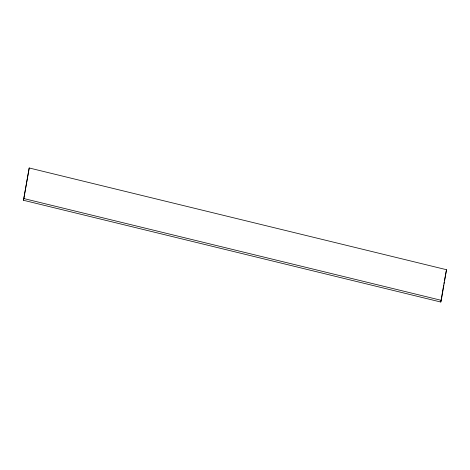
<?xml version="1.0" encoding="UTF-8"?>
<svg xmlns="http://www.w3.org/2000/svg" width="470" height="470" viewBox="0 0 470 470"><rect width="100%" height="100%" fill="white"/><g stroke="black" fill="none" stroke-linecap="round" stroke-linejoin="round"><path stroke-width="0.7" d="M23.5 200.285L29.21 167.972L446.5 269.715L441.265 300.336L440.789 302.028L23.5 200.285L29.21 167.972M440.789 302.028L443.709 284.938M443.956 283.516L444.197 282.088M444.444 280.666L446.5 269.715M23.976 198.593L441.265 300.336"/></g></svg>
